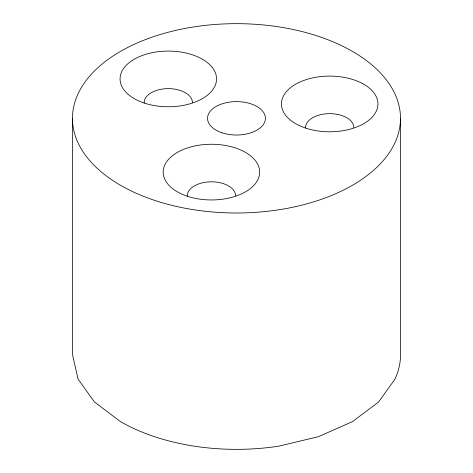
<?xml version="1.0" encoding="UTF-8"?>
<svg xmlns="http://www.w3.org/2000/svg" width="473" height="473" viewBox="0 0 473 473"><rect width="100%" height="100%" fill="white"/><g stroke="black" fill="none" stroke-linecap="round" stroke-linejoin="round"><path stroke-width="0.71" d="M400.489 118.374A164.019 94.671 0 0 1 154.352 200.28A164.019 94.671 0 0 1 154.582 36.309A164.019 94.671 0 0 1 400.489 118.374L400.542 354.732A164.019 94.671 0 0 1 394.92 379.234L378.501 402.062L352.409 421.662L318.418 436.691L278.851 446.14A164.019 94.671 0 0 1 120.455 421.585L94.417 401.967L78.063 379.127L72.511 354.626L72.458 118.268M187.314 195.733A24.123 13.924 0 0 1 211.455 181.815A24.123 13.924 0 0 1 235.554 195.751M305.576 127.568A24.123 13.924 0 0 1 329.711 113.65A24.123 13.924 0 0 1 353.816 127.58M144.194 102.546A24.123 13.924 0 0 1 168.335 88.634A24.123 13.924 0 0 1 192.434 102.564M144.153 103.025A48.24 27.842 0 0 0 216.551 78.938A48.24 27.842 0 0 0 144.224 54.797A48.24 27.842 0 0 0 144.153 103.025M221.985 132.783A28.942 16.709 0 0 0 265.418 118.333A28.942 16.709 0 0 0 222.026 103.847A28.942 16.709 0 0 0 221.985 132.783M305.534 128.047A48.24 27.842 0 0 0 377.927 103.954A48.24 27.842 0 0 0 305.599 79.819A48.24 27.842 0 0 0 305.534 128.047M187.278 196.212A48.24 27.842 0 0 0 259.671 172.119A48.24 27.842 0 0 0 187.343 147.984A48.24 27.842 0 0 0 187.278 196.212"/></g></svg>
